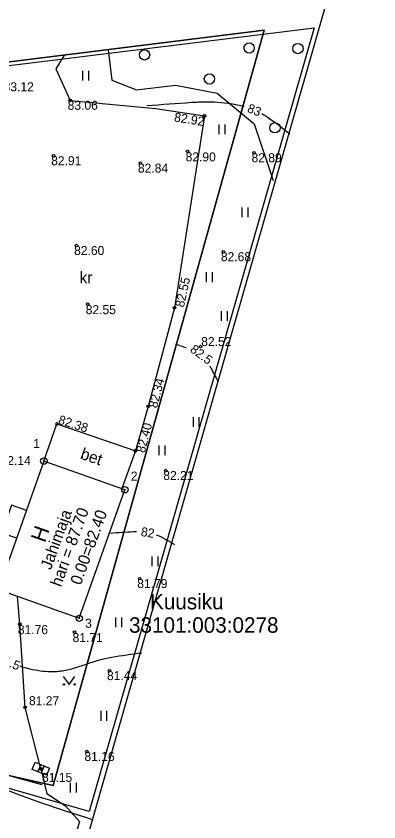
# Model space of a CAD drawing. Extents: x 639653 to 664205, y 6460045 to 6474272.
# Drawn here: x 639902.4 to 639930.5, y 6460226.1 to 6460288.7 of the extents above; entities that cross this region are included whole.
import ezdxf

# ---------------------------------------------------------------- set-up
doc = ezdxf.new("R2010")
doc.units = 0
for name, color, linetype in [('HALJASTUS', 7, 'Continuous'), ('HOONE', 7, 'Continuous'), ('HORISONTAAL', 7, 'Continuous'), ('KOORDPUNKT', 7, 'Continuous'), ('KORGUS-EH2000', 7, 'Continuous'), ('L_AADRESS', 7, 'Continuous'), ('MOOTPIIR', 7, 'Continuous'), ('MPKAABEL', 7, 'Continuous'), ('PIIR', 7, 'Continuous'), ('POST', 7, 'Continuous'), ('TEE', 7, 'Continuous'), ('TUNNUS', 7, 'Continuous')]:
    doc.layers.add(name, color=color, linetype=linetype)

msp = doc.modelspace()

# ---------------------------------------------------------------- linework, layer by layer
at = {"layer": 'HALJASTUS'}
for p, q in [((639907.517, 6460284.437), (639907.517, 6460283.676)), ((639907.972, 6460284.437), (639907.972, 6460283.676)), ((639918.098, 6460280.261), (639918.098, 6460279.5)), ((639918.553, 6460280.261), (639918.553, 6460279.5)), ((639919.886, 6460273.819), (639919.886, 6460273.058)), ((639920.341, 6460273.819), (639920.341, 6460273.058)), ((639917.114, 6460268.779), (639917.114, 6460268.017)), ((639917.569, 6460268.779), (639917.569, 6460268.017)), ((639918.277, 6460265.759), (639918.277, 6460264.998)), ((639918.732, 6460265.759), (639918.732, 6460264.998)), ((639916.101, 6460257.527), (639916.101, 6460256.766)), ((639916.556, 6460257.527), (639916.556, 6460256.766)), ((639913.441, 6460255.312), (639913.441, 6460254.551)), ((639913.896, 6460255.312), (639913.896, 6460254.551)), ((639912.904, 6460246.693), (639912.904, 6460245.932)), ((639913.359, 6460246.693), (639913.359, 6460245.932)), ((639910.088, 6460241.943), (639910.088, 6460241.182)), ((639910.543, 6460241.943), (639910.543, 6460241.182)), ((639906.009, 6460237.351), (639906.472, 6460236.744)), ((639906.472, 6460236.744), (639906.918, 6460237.351)), ((639908.933, 6460234.681), (639908.933, 6460233.92)), ((639909.388, 6460234.681), (639909.388, 6460233.92)), ((639906.563, 6460229.096), (639906.563, 6460228.335)), ((639907.018, 6460229.096), (639907.018, 6460228.335))]:
    msp.add_line(p, q, dxfattribs=at)
for points in [[(639909.512, 6460286.077), (639909.792, 6460283.706), (639911.703, 6460282.966), (639914.735, 6460283.323), (639917.972, 6460282.711), (639920.851, 6460280.314), (639922.324, 6460275.916)], [(639904.379, 6460228.933), (639891.012, 6460232.601), (639883.247, 6460234.48), (639872.558, 6460237.082)]]:
    msp.add_lwpolyline(points, dxfattribs=at)
for centre, radius in [((639912.332, 6460285.675), 0.4), ((639920.448, 6460286.211), 0.4), ((639924.238, 6460286.166), 0.4), ((639917.371, 6460283.801), 0.4), ((639922.454, 6460280.008), 0.4), ((639906.071, 6460236.744), 0.055), ((639906.9, 6460236.744), 0.055)]:
    msp.add_circle(centre, radius, dxfattribs=at)
at = {"layer": 'HOONE'}
msp.add_lwpolyline([(639904.517, 6460254.105), (639900.979, 6460244.109), (639907.269, 6460241.882), (639910.808, 6460251.878)], close=True, dxfattribs=at)
msp.add_lwpolyline([(639903.161, 6460250.273), (639902.004, 6460250.683), (639901.245, 6460248.538), (639902.402, 6460248.129)], dxfattribs=at)
at = {"layer": 'HORISONTAAL'}
for points in [[(639912.516, 6460281.739), (639915.983, 6460281.988), (639916.482, 6460282.016), (639916.99, 6460282.03), (639918.017, 6460282.003), (639919.041, 6460281.891), (639919.544, 6460281.796), (639920.037, 6460281.674)], [(639921.433, 6460281.113), (639922.089, 6460280.69), (639923.597, 6460279.55)], [(639914.737, 6460263.202), (639914.939, 6460263.126), (639915.148, 6460263.058), (639915.36, 6460262.993), (639915.572, 6460262.93)], [(639917.396, 6460261.512), (639917.549, 6460261.217), (639917.699, 6460260.917), (639917.852, 6460260.622), (639918.016, 6460260.338)], [(639909.692, 6460248.513), (639911.473, 6460248.619), (639911.712, 6460248.628)], [(639913.232, 6460248.381), (639913.896, 6460248.067), (639914.666, 6460247.597)], [(639873.583, 6460240.506), (639874.693, 6460237.294), (639876.956, 6460235.606), (639891.164, 6460232.086), (639904.905, 6460227.348), (639908.256, 6460226.255)], [(639902.64, 6460238.185), (639903.037, 6460238.064), (639903.436, 6460237.96), (639904.236, 6460237.81), (639905.034, 6460237.748), (639905.429, 6460237.755), (639905.822, 6460237.79), (639906.317, 6460237.877), (639906.811, 6460238.001), (639907.794, 6460238.317), (639908.783, 6460238.638), (639909.282, 6460238.769), (639909.788, 6460238.865), (639912.111, 6460239.204)]]:
    msp.add_spline(points, degree=3, dxfattribs=at)
at = {"layer": 'KOORDPUNKT'}
for centre, radius in [((639904.517, 6460254.105), 0.25), ((639904.517, 6460254.105), 0.025), ((639904.517, 6460254.105), 0.0221), ((639904.517, 6460254.105), 0.0191), ((639904.517, 6460254.105), 0.0161), ((639904.517, 6460254.105), 0.0132), ((639904.517, 6460254.105), 0.0102), ((639904.517, 6460254.105), 0.00726), ((639904.517, 6460254.105), 0.0043), ((639910.808, 6460251.878), 0.25), ((639910.808, 6460251.878), 0.025), ((639910.808, 6460251.878), 0.0221), ((639910.808, 6460251.878), 0.0191), ((639910.808, 6460251.878), 0.0161), ((639910.808, 6460251.878), 0.0132), ((639910.808, 6460251.878), 0.0102), ((639910.808, 6460251.878), 0.00726), ((639910.808, 6460251.878), 0.0043), ((639907.269, 6460241.882), 0.25), ((639907.269, 6460241.882), 0.025), ((639907.269, 6460241.882), 0.0221), ((639907.269, 6460241.882), 0.0191), ((639907.269, 6460241.882), 0.0161), ((639907.269, 6460241.882), 0.0132), ((639907.269, 6460241.882), 0.0102), ((639907.269, 6460241.882), 0.00726), ((639907.269, 6460241.882), 0.0043)]:
    msp.add_circle(centre, radius, dxfattribs=at)
at = {"layer": 'KORGUS-EH2000'}
for centre in [(639906.551, 6460282.137), (639916.98, 6460280.941), (639905.271, 6460277.83), (639915.666, 6460278.177), (639920.824, 6460278.058), (639912.006, 6460277.256), (639907.053, 6460270.85), (639918.446, 6460270.368), (639907.914, 6460266.302), (639914.657, 6460266.027), (639916.686, 6460263.002), (639912.612, 6460258.355), (639905.534, 6460256.992), (639911.617, 6460254.903), (639913.976, 6460253.363), (639911.952, 6460244.962), (639902.642, 6460241.43), (639906.891, 6460240.813), (639909.604, 6460237.809), (639903.057, 6460234.961), (639907.852, 6460231.523), (639904.285, 6460230.185)]:
    msp.add_circle(centre, 0.1, dxfattribs=at)
at = {"layer": 'MOOTPIIR'}
msp.add_lwpolyline([(639866.199, 6460280.445), (639925.496, 6460287.775), (639908.02, 6460226.859), (639872.558, 6460237.082)], close=True, dxfattribs=at)
at = {"layer": 'MPKAABEL'}
for points in [[(639904.285, 6460230.185), (639903.057, 6460234.961), (639902.642, 6460241.43), (639902.481, 6460243.577)], [(639904.285, 6460230.185), (639904.75, 6460228.262), (639906.191, 6460227.3), (639907.277, 6460226.087), (639906.066, 6460222.098)]]:
    msp.add_lwpolyline(points, dxfattribs=at)
at = {"layer": 'PIIR'}
for points in [[(639930.52, 6460304.02), (639856.5, 6460045.23), (639844.44, 6460051.5), (639653.18, 6460150.92), (639682.2, 6460271.01), (639784.67, 6460284.34), (639857.13, 6460294.07)], [(639921.62, 6460287.6), (639849.03, 6460278.56), (639841.02, 6460243.29), (639905.23, 6460228.9)], [(639921.62, 6460287.6), (639905.23, 6460228.9), (639841.02, 6460243.29), (639849.03, 6460278.56)]]:
    msp.add_lwpolyline(points, close=True, dxfattribs=at)
at = {"layer": 'POST'}
for p, q in [((639904.277, 6460230.513), (639904.044, 6460229.963)), ((639904.527, 6460230.407), (639904.294, 6460229.857))]:
    msp.add_line(p, q, dxfattribs=at)
msp.add_lwpolyline([(639903.852, 6460230.693), (639904.952, 6460230.227), (639904.719, 6460229.678), (639903.619, 6460230.143)], close=True, dxfattribs=at)
at = {"layer": 'TEE'}
for points in [[(639906.08, 6460285.665), (639905.456, 6460284.585), (639906.551, 6460282.137), (639913.202, 6460281.499), (639916.98, 6460280.941), (639914.657, 6460266.027), (639912.612, 6460258.355), (639911.617, 6460254.903)], [(639904.517, 6460254.105), (639905.534, 6460256.992), (639911.617, 6460254.903), (639910.575, 6460251.961)]]:
    msp.add_lwpolyline(points, dxfattribs=at)

# ---------------------------------------------------------------- texts
at = {"layer": 'HOONE'}
for s, height, rotation, p in [('bet', 0.9, 340.63934, (639907.283, 6460254.311)), ('hari = 87.70', 0.9, 70.03639, (639905.84, 6460244.271)), ('Jahimaja', 0.9, 70.03639, (639905.068, 6460245.603)), ('0.00=82.40', 0.9, 70.03639, (639907.379, 6460244.409)), ('H', 1.2, 70.53081, (639904.602, 6460247.701))]:
    msp.add_text(s, height=height, rotation=rotation, dxfattribs=at).set_placement(p)
at = {"layer": 'HORISONTAAL'}
for s, rotation, p in [('83', 338.29272, (639920.248, 6460281.257)), ('82.5', 323.33333, (639915.804, 6460262.655)), ('82', 350.70871, (639912.011, 6460248.293)), ('81.5', 337.29395, (639900.81, 6460238.526))]:
    msp.add_text(s, height=0.7, rotation=rotation, dxfattribs=at).set_placement(p)
at = {"layer": 'KOORDPUNKT'}
for s, p in [('1', (639903.684, 6460255.117)), ('2', (639911.266, 6460252.587)), ('3', (639907.716, 6460241.146))]:
    msp.add_text(s, height=0.7, dxfattribs=at).set_placement(p)
at = {"layer": 'KORGUS-EH2000'}
for s, p in [(' 83.12', (639901.134, 6460282.843)), (' 83.06', (639906.103, 6460281.407)), ('82.90', (639915.519, 6460277.397)), (' 82.89', (639920.376, 6460277.328)), (' 82.91', (639904.823, 6460277.1)), (' 82.84', (639911.558, 6460276.526)), (' 82.60', (639906.605, 6460270.12)), (' 82.68', (639917.998, 6460269.638)), ('82.55', (639907.767, 6460265.522)), (' 82.52', (639916.472, 6460263.042)), ('82.14', (639901.156, 6460253.788)), (' 82.21', (639913.528, 6460252.633)), (' 81.79', (639911.504, 6460244.233)), ('81.76', (639902.495, 6460240.65)), ('81.71', (639906.744, 6460240.033)), (' 81.44', (639909.156, 6460237.079)), ('81.27', (639903.362, 6460235.128)), (' 81.16', (639907.404, 6460230.793)), ('81.15', (639904.374, 6460229.171))]:
    msp.add_text(s, height=0.7, dxfattribs=at).set_placement(p)
for s, rotation, p in [('82.92', 350.83222, (639914.593, 6460280.512)), ('82.55', 77.7424, (639915.381, 6460266.014)), ('82.34', 75.48977, (639913.304, 6460258.178)), ('82.38', 342.12982, (639905.58, 6460257.029)), ('82.40', 75.68556, (639912.347, 6460254.693))]:
    msp.add_text(s, height=0.7, rotation=rotation, dxfattribs=at).set_placement(p)
at = {"layer": 'L_AADRESS'}
msp.add_text('Kuusiku', height=1.2, dxfattribs=at).set_placement((639912.758, 6460242.58))
at = {"layer": 'TEE'}
msp.add_text('kr', height=0.9, dxfattribs=at).set_placement((639907.283, 6460267.921))
at = {"layer": 'TUNNUS'}
msp.add_text('33101:003:0278', height=1.2, dxfattribs=at).set_placement((639911.128, 6460240.759))

doc.saveas('drawing.dxf')
